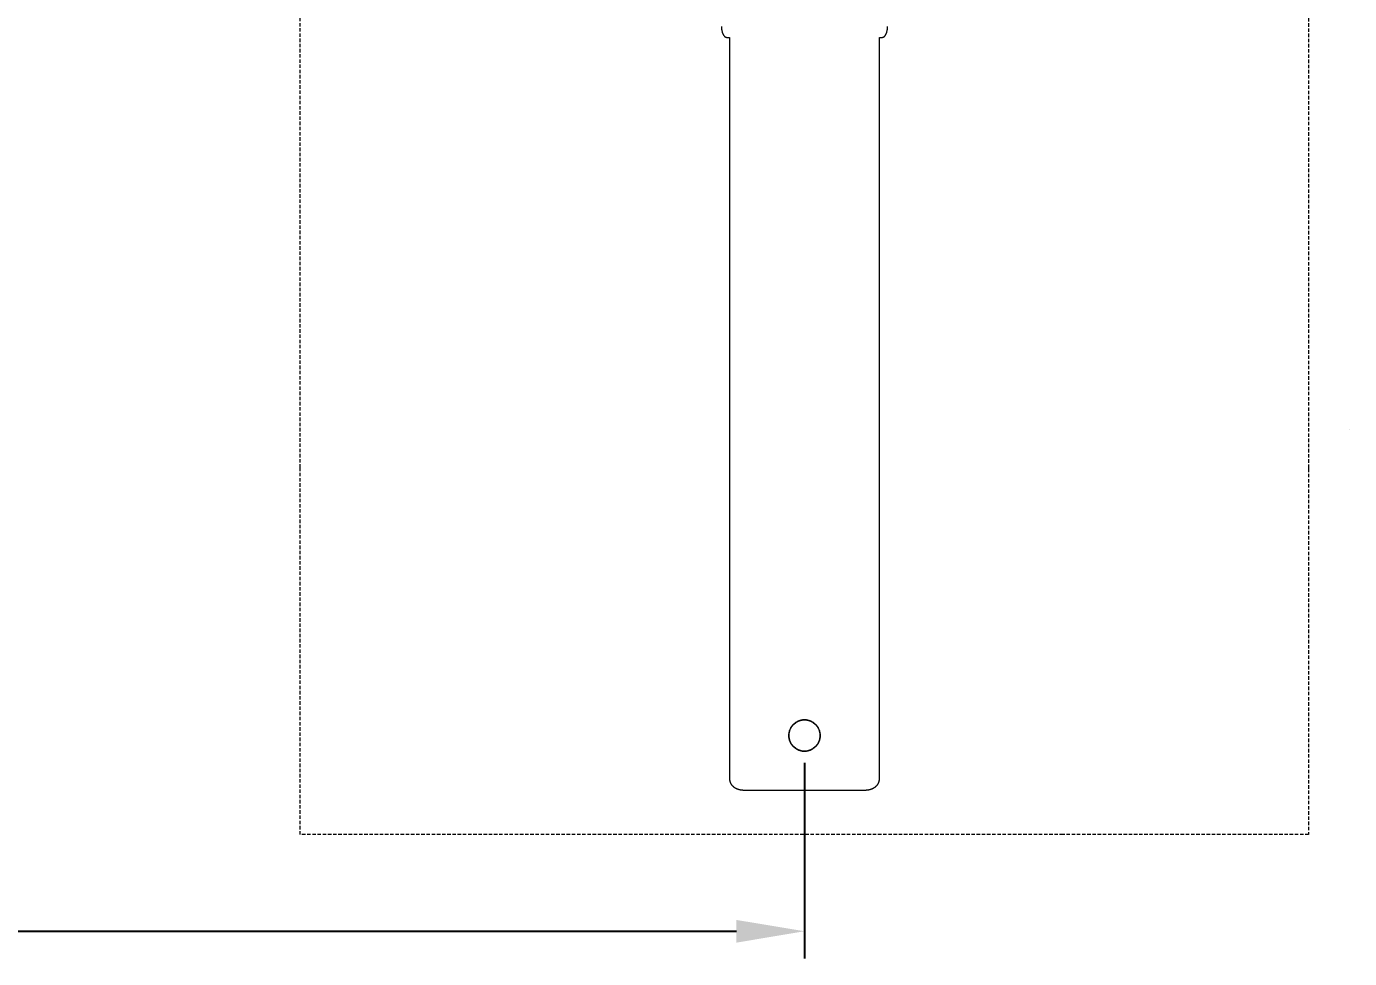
# Model space of a CAD drawing. Header units: millimetres. Extents: x -75 to 3710, y -20 to 2482.
# Drawn here: x 1387.2 to 1872.9, y -19.6 to 322.4 of the extents above; entities that cross this region are included whole.
import ezdxf

# ---------------------------------------------------------------- set-up
doc = ezdxf.new("R2010")
doc.units = ezdxf.units.MM
doc.linetypes.add('HIDDEN', pattern=[1.905, 1.27, -0.635])
for name, color, linetype, lineweight in [('ZANO_R', 7, 'Continuous', 0), ('ZANO_R_przerywana', 7, 'HIDDEN', 0), ('ZANO_W', 1, 'Continuous', 0)]:
    doc.layers.add(name, color=color, linetype=linetype, lineweight=lineweight)
doc.styles.add('Arial', font='arial.ttf')
doc.styles.get("Standard").update_dxf_attribs({"font": 'ARIALUNI.TTF'})
doc.dimstyles.new('pl i ang', dxfattribs={"dimtxt": 50, "dimasz": 50, "dimexe": 1.25, "dimexo": 0.625, "dimgap": 10, "dimtad": 1, "dimtoh": 1, "dimtxsty": 'Standard', "dimcen": 2.5, "dimclrd": 1, "dimclre": 1, "dimclrt": 1, "dimadec": 0, "dimazin": 0, "dimtfac": 1, "dimtmove": 0, "dimatfit": 3, "dimfxl": 1, "dimarcsym": 1})

# ---------------------------------------------------------------- blocks, each defined once
blk = doc.blocks.new('*D418')
at = {"layer": 'ZANO_W', "color": 1, "lineweight": -2}
for p, q in [((282.8, 52.24), (282.8, -19.59)), ((1672.81, 52.24), (1672.81, -19.59)), ((307.8, -9.59), (1647.81, -9.59))]:
    blk.add_line(p, q, dxfattribs=at)
at = {"layer": 'ZANO_W', "color": 1}
for points in [[(307.8, -5.43), (307.8, -13.76), (282.8, -9.59)], [(1647.81, -13.76), (1647.81, -5.43), (1672.81, -9.59)]]:
    blk.add_solid(points, dxfattribs=at)
at = {"layer": 'ZANO_W', "color": 1, "insert": (977.81, 15.73), "char_height": 30, "attachment_point": 5, "style": 'Arial'}
blk.add_mtext('1390', dxfattribs=at)

msp = doc.modelspace()

# ---------------------------------------------------------------- linework, layer by layer
at = {"layer": 'ZANO_R'}
for p, q in [((1642.31, 322.43), (1642.31, 322.25)), ((1642.31, 322.25), (1642.31, 322.07)), ((1642.31, 322.07), (1642.33, 321.89)), ((1642.33, 321.89), (1642.34, 321.7)), ((1642.34, 321.7), (1642.36, 321.52)), ((1642.36, 321.52), (1642.38, 321.33)), ((1642.38, 321.33), (1642.41, 321.14)), ((1642.41, 321.14), (1642.45, 320.96)), ((1642.45, 320.96), (1642.49, 320.78)), ((1642.49, 320.78), (1642.53, 320.59)), ((1642.53, 320.59), (1642.58, 320.42)), ((1703.03, 320.42), (1703.08, 320.59)), ((1703.08, 320.59), (1703.13, 320.78)), ((1703.13, 320.78), (1703.17, 320.96)), ((1703.17, 320.96), (1703.2, 321.14)), ((1703.2, 321.14), (1703.23, 321.33)), ((1703.23, 321.33), (1703.25, 321.52)), ((1703.25, 321.52), (1703.27, 321.7)), ((1703.27, 321.7), (1703.29, 321.89)), ((1703.29, 321.89), (1703.3, 322.07)), ((1703.3, 322.25), (1703.31, 322.43)), ((1703.3, 322.07), (1703.3, 322.25)), ((1642.58, 320.42), (1642.63, 320.24)), ((1642.63, 320.24), (1642.69, 320.07)), ((1642.69, 320.07), (1642.72, 319.99)), ((1642.72, 319.99), (1642.75, 319.91)), ((1642.75, 319.91), (1642.79, 319.83)), ((1642.79, 319.83), (1642.82, 319.75)), ((1642.82, 319.75), (1642.86, 319.68)), ((1642.86, 319.68), (1642.89, 319.6)), ((1642.89, 319.6), (1642.93, 319.53)), ((1642.93, 319.53), (1642.97, 319.46)), ((1642.97, 319.46), (1643.01, 319.39)), ((1643.01, 319.39), (1643.05, 319.33)), ((1643.05, 319.33), (1643.09, 319.26)), ((1643.09, 319.26), (1643.13, 319.2)), ((1643.13, 319.2), (1643.17, 319.14)), ((1643.17, 319.14), (1643.21, 319.08)), ((1643.21, 319.08), (1643.26, 319.03)), ((1643.26, 319.03), (1643.3, 318.98)), ((1643.3, 318.98), (1643.34, 318.93)), ((1643.34, 318.93), (1643.39, 318.88)), ((1643.39, 318.88), (1643.43, 318.83)), ((1643.43, 318.83), (1643.48, 318.79)), ((1643.48, 318.79), (1643.52, 318.75)), ((1643.52, 318.75), (1643.57, 318.71)), ((1643.57, 318.71), (1643.59, 318.69)), ((1643.59, 318.69), (1643.62, 318.68)), ((1643.62, 318.68), (1643.64, 318.66)), ((1643.64, 318.66), (1643.66, 318.64)), ((1643.66, 318.64), (1643.69, 318.63)), ((1643.69, 318.63), (1643.71, 318.61)), ((1643.71, 318.61), (1643.73, 318.6)), ((1643.73, 318.6), (1643.76, 318.59)), ((1643.76, 318.59), (1643.78, 318.57)), ((1643.78, 318.57), (1643.8, 318.56)), ((1643.8, 318.56), (1643.83, 318.55)), ((1643.83, 318.55), (1643.85, 318.54)), ((1643.85, 318.54), (1643.87, 318.53)), ((1643.87, 318.53), (1643.9, 318.52)), ((1643.9, 318.52), (1643.92, 318.51)), ((1643.92, 318.51), (1643.94, 318.5)), ((1643.94, 318.5), (1643.97, 318.49)), ((1643.97, 318.49), (1643.99, 318.48)), ((1643.99, 318.48), (1644.01, 318.48)), ((1644.01, 318.48), (1644.04, 318.47)), ((1644.04, 318.47), (1644.06, 318.46)), ((1644.06, 318.46), (1644.08, 318.46)), ((1644.08, 318.46), (1644.1, 318.45)), ((1644.1, 318.45), (1644.13, 318.45)), ((1644.13, 318.45), (1644.15, 318.44)), ((1644.15, 318.44), (1644.17, 318.44)), ((1644.17, 318.44), (1644.19, 318.44)), ((1644.19, 318.44), (1644.22, 318.44)), ((1644.22, 318.44), (1644.24, 318.43)), ((1644.24, 318.43), (1644.26, 318.43)), ((1644.26, 318.43), (1644.28, 318.43)), ((1644.28, 318.43), (1644.31, 318.43)), ((1644.31, 318.43), (1645.31, 318.43)), ((1645.31, 318.43), (1645.31, 77.24)), ((1700.31, 77.24), (1700.31, 318.43)), ((1700.31, 318.43), (1701.31, 318.43)), ((1701.31, 318.43), (1701.33, 318.43)), ((1701.33, 318.43), (1701.35, 318.43)), ((1701.35, 318.43), (1701.37, 318.43)), ((1701.37, 318.43), (1701.4, 318.44)), ((1701.4, 318.44), (1701.42, 318.44)), ((1701.42, 318.44), (1701.44, 318.44)), ((1701.44, 318.44), (1701.46, 318.44)), ((1701.46, 318.44), (1701.49, 318.45)), ((1701.49, 318.45), (1701.51, 318.45)), ((1701.51, 318.45), (1701.53, 318.46)), ((1701.53, 318.46), (1701.55, 318.46)), ((1701.55, 318.46), (1701.58, 318.47)), ((1701.58, 318.47), (1701.6, 318.48)), ((1701.6, 318.48), (1701.62, 318.48)), ((1701.62, 318.48), (1701.65, 318.49)), ((1701.65, 318.49), (1701.67, 318.5)), ((1701.67, 318.5), (1701.69, 318.51)), ((1701.69, 318.51), (1701.72, 318.52)), ((1701.72, 318.52), (1701.74, 318.53)), ((1701.74, 318.53), (1701.76, 318.54)), ((1701.76, 318.54), (1701.79, 318.55)), ((1701.79, 318.55), (1701.81, 318.56)), ((1701.81, 318.56), (1701.83, 318.57)), ((1701.83, 318.57), (1701.86, 318.59)), ((1701.86, 318.59), (1701.88, 318.6)), ((1701.88, 318.6), (1701.9, 318.61)), ((1701.9, 318.61), (1701.93, 318.63)), ((1701.93, 318.63), (1701.95, 318.64)), ((1701.95, 318.64), (1701.97, 318.66)), ((1701.97, 318.66), (1702, 318.68)), ((1702, 318.68), (1702.02, 318.69)), ((1702.02, 318.69), (1702.04, 318.71)), ((1702.04, 318.71), (1702.09, 318.75)), ((1702.09, 318.75), (1702.13, 318.79)), ((1702.13, 318.79), (1702.18, 318.83)), ((1702.18, 318.83), (1702.23, 318.88)), ((1702.23, 318.88), (1702.27, 318.93)), ((1702.27, 318.93), (1702.31, 318.98)), ((1702.31, 318.98), (1702.36, 319.03)), ((1702.36, 319.03), (1702.4, 319.08)), ((1702.4, 319.08), (1702.44, 319.14)), ((1702.44, 319.14), (1702.49, 319.2)), ((1702.49, 319.2), (1702.53, 319.26)), ((1702.53, 319.26), (1702.57, 319.33)), ((1702.57, 319.33), (1702.61, 319.39)), ((1702.61, 319.39), (1702.65, 319.46)), ((1702.65, 319.46), (1702.68, 319.53)), ((1702.68, 319.53), (1702.72, 319.6)), ((1702.72, 319.6), (1702.76, 319.68)), ((1702.76, 319.68), (1702.79, 319.75)), ((1702.79, 319.75), (1702.83, 319.83)), ((1702.83, 319.83), (1702.86, 319.91)), ((1702.86, 319.91), (1702.89, 319.99)), ((1702.89, 319.99), (1702.92, 320.07)), ((1702.92, 320.07), (1702.98, 320.24)), ((1702.98, 320.24), (1703.03, 320.42)), ((1872.88, 174.51), (1872.88, 174.56)), ((1857.88, 160.51), (1857.88, 160.18)), ((1645.31, 77.24), (1645.31, 46.24)), ((1700.31, 46.24), (1700.31, 77.24)), ((1667.13, 63.18), (1667.11, 62.98)), ((1667.12, 63.12), (1667.16, 63.31)), ((1667.17, 63.38), (1667.13, 63.18)), ((1667.16, 63.31), (1667.2, 63.5)), ((1667.21, 63.57), (1667.17, 63.38)), ((1667.2, 63.5), (1667.24, 63.7)), ((1667.26, 63.77), (1667.21, 63.57)), ((1667.24, 63.7), (1667.3, 63.88)), ((1667.32, 63.96), (1667.26, 63.77)), ((1667.3, 63.88), (1667.36, 64.07)), ((1667.38, 64.15), (1667.32, 63.96)), ((1667.36, 64.07), (1667.42, 64.26)), ((1667.45, 64.33), (1667.38, 64.15)), ((1667.42, 64.26), (1667.49, 64.44)), ((1667.53, 64.52), (1667.45, 64.33)), ((1667.49, 64.44), (1667.57, 64.62)), ((1667.61, 64.7), (1667.53, 64.52)), ((1667.57, 64.62), (1667.66, 64.8)), ((1667.7, 64.88), (1667.61, 64.7)), ((1667.66, 64.8), (1667.75, 64.97)), ((1667.79, 65.06), (1667.7, 64.88)), ((1667.75, 64.97), (1667.84, 65.14)), ((1667.89, 65.23), (1667.79, 65.06)), ((1667.84, 65.14), (1667.95, 65.31)), ((1668, 65.4), (1667.89, 65.23)), ((1667.95, 65.31), (1668.05, 65.47)), ((1668.11, 65.56), (1668, 65.4)), ((1668.05, 65.47), (1668.17, 65.63)), ((1668.23, 65.72), (1668.11, 65.56)), ((1668.17, 65.63), (1668.29, 65.79)), ((1668.36, 65.88), (1668.23, 65.72)), ((1668.29, 65.79), (1668.41, 65.94)), ((1668.48, 66.03), (1668.36, 65.88)), ((1668.41, 65.94), (1668.54, 66.09)), ((1668.62, 66.18), (1668.48, 66.03)), ((1668.54, 66.09), (1668.67, 66.23)), ((1668.76, 66.32), (1668.62, 66.18)), ((1668.67, 66.23), (1668.81, 66.37)), ((1668.9, 66.46), (1668.76, 66.32)), ((1668.81, 66.37), (1668.95, 66.51)), ((1669.05, 66.59), (1668.9, 66.46)), ((1668.95, 66.51), (1669.1, 66.64)), ((1669.2, 66.72), (1669.05, 66.59)), ((1669.1, 66.64), (1669.25, 66.76)), ((1669.36, 66.84), (1669.2, 66.72)), ((1669.25, 66.76), (1669.41, 66.88)), ((1669.52, 66.96), (1669.36, 66.84)), ((1669.41, 66.88), (1669.57, 66.99)), ((1669.69, 67.07), (1669.52, 66.96)), ((1669.57, 66.99), (1669.74, 67.1)), ((1669.86, 67.18), (1669.69, 67.07)), ((1669.74, 67.1), (1669.9, 67.2)), ((1670.03, 67.27), (1669.86, 67.18)), ((1669.9, 67.2), (1670.07, 67.3)), ((1670.21, 67.37), (1670.03, 67.27)), ((1670.07, 67.3), (1670.25, 67.39)), ((1670.39, 67.46), (1670.21, 67.37)), ((1670.25, 67.39), (1670.43, 67.47)), ((1670.57, 67.54), (1670.39, 67.46)), ((1670.43, 67.47), (1670.61, 67.55)), ((1670.76, 67.61), (1670.57, 67.54)), ((1670.61, 67.55), (1670.79, 67.62)), ((1670.94, 67.68), (1670.76, 67.61)), ((1670.79, 67.62), (1670.97, 67.69)), ((1671.13, 67.74), (1670.94, 67.68)), ((1670.97, 67.69), (1671.16, 67.75)), ((1671.33, 67.79), (1671.13, 67.74)), ((1671.16, 67.75), (1671.35, 67.8)), ((1671.52, 67.84), (1671.33, 67.79)), ((1671.35, 67.8), (1671.54, 67.85)), ((1671.72, 67.88), (1671.52, 67.84)), ((1671.54, 67.85), (1671.73, 67.89)), ((1671.91, 67.92), (1671.72, 67.88)), ((1671.73, 67.89), (1671.93, 67.92)), ((1672.11, 67.95), (1671.91, 67.92)), ((1671.93, 67.92), (1672.12, 67.95)), ((1672.31, 67.97), (1672.11, 67.95)), ((1672.12, 67.95), (1672.32, 67.97)), ((1672.51, 67.98), (1672.31, 67.97)), ((1672.32, 67.97), (1672.51, 67.98)), ((1672.51, 67.98), (1672.71, 67.99)), ((1672.71, 67.99), (1672.51, 67.98)), ((1672.71, 67.99), (1672.91, 67.99)), ((1672.91, 67.99), (1672.71, 67.99)), ((1672.91, 67.99), (1673.1, 67.98)), ((1673.11, 67.98), (1672.91, 67.99)), ((1673.1, 67.98), (1673.3, 67.97)), ((1673.3, 67.97), (1673.11, 67.98)), ((1673.3, 67.97), (1673.49, 67.95)), ((1673.5, 67.95), (1673.3, 67.97)), ((1673.49, 67.95), (1673.69, 67.92)), ((1673.7, 67.92), (1673.5, 67.95)), ((1673.69, 67.92), (1673.88, 67.89)), ((1673.9, 67.88), (1673.7, 67.92)), ((1673.88, 67.89), (1674.07, 67.85)), ((1674.09, 67.84), (1673.9, 67.88)), ((1674.07, 67.85), (1674.26, 67.8)), ((1674.29, 67.79), (1674.09, 67.84)), ((1674.26, 67.8), (1674.45, 67.75)), ((1674.48, 67.74), (1674.29, 67.79)), ((1674.45, 67.75), (1674.64, 67.69)), ((1674.67, 67.68), (1674.48, 67.74)), ((1674.64, 67.69), (1674.82, 67.62)), ((1674.86, 67.61), (1674.67, 67.68)), ((1674.82, 67.62), (1675.01, 67.55)), ((1675.04, 67.54), (1674.86, 67.61)), ((1675.01, 67.55), (1675.19, 67.47)), ((1675.22, 67.46), (1675.04, 67.54)), ((1675.19, 67.47), (1675.36, 67.39)), ((1675.4, 67.37), (1675.22, 67.46)), ((1675.36, 67.39), (1675.54, 67.3)), ((1675.58, 67.27), (1675.4, 67.37)), ((1675.54, 67.3), (1675.71, 67.2)), ((1675.75, 67.18), (1675.58, 67.27)), ((1675.71, 67.2), (1675.88, 67.1)), ((1675.92, 67.07), (1675.75, 67.18)), ((1675.88, 67.1), (1676.04, 66.99)), ((1676.09, 66.96), (1675.92, 67.07)), ((1676.04, 66.99), (1676.2, 66.88)), ((1676.25, 66.84), (1676.09, 66.96)), ((1676.2, 66.88), (1676.36, 66.76)), ((1676.41, 66.72), (1676.25, 66.84)), ((1676.36, 66.76), (1676.51, 66.64)), ((1676.56, 66.59), (1676.41, 66.72)), ((1676.51, 66.64), (1676.66, 66.51)), ((1676.71, 66.46), (1676.56, 66.59)), ((1676.66, 66.51), (1676.8, 66.37)), ((1676.85, 66.32), (1676.71, 66.46)), ((1676.8, 66.37), (1676.94, 66.23)), ((1676.99, 66.18), (1676.85, 66.32)), ((1676.94, 66.23), (1677.08, 66.09)), ((1677.13, 66.03), (1676.99, 66.18)), ((1677.08, 66.09), (1677.2, 65.94)), ((1677.26, 65.88), (1677.13, 66.03)), ((1677.2, 65.94), (1677.33, 65.79)), ((1677.38, 65.72), (1677.26, 65.88)), ((1677.33, 65.79), (1677.45, 65.63)), ((1677.5, 65.56), (1677.38, 65.72)), ((1677.45, 65.63), (1677.56, 65.47)), ((1677.61, 65.4), (1677.5, 65.56)), ((1677.56, 65.47), (1677.67, 65.31)), ((1677.72, 65.23), (1677.61, 65.4)), ((1677.67, 65.31), (1677.77, 65.14)), ((1677.82, 65.06), (1677.72, 65.23)), ((1677.77, 65.14), (1677.87, 64.97)), ((1677.91, 64.88), (1677.82, 65.06)), ((1677.87, 64.97), (1677.96, 64.8)), ((1678, 64.7), (1677.91, 64.88)), ((1677.96, 64.8), (1678.04, 64.62)), ((1678.08, 64.52), (1678, 64.7)), ((1678.04, 64.62), (1678.12, 64.44)), ((1678.16, 64.33), (1678.08, 64.52)), ((1678.12, 64.44), (1678.19, 64.26)), ((1678.23, 64.15), (1678.16, 64.33)), ((1678.19, 64.26), (1678.26, 64.07)), ((1678.29, 63.96), (1678.23, 64.15)), ((1678.26, 64.07), (1678.32, 63.88)), ((1678.35, 63.77), (1678.29, 63.96)), ((1678.32, 63.88), (1678.37, 63.69)), ((1678.4, 63.57), (1678.35, 63.77)), ((1678.37, 63.69), (1678.42, 63.5)), ((1678.44, 63.38), (1678.4, 63.57)), ((1678.42, 63.5), (1678.46, 63.31)), ((1678.48, 63.18), (1678.44, 63.38)), ((1678.46, 63.31), (1678.49, 63.12)), ((1678.51, 62.98), (1678.48, 63.18)), ((1667.06, 62.53), (1667.08, 62.73)), ((1667.07, 62.59), (1667.06, 62.39)), ((1667.06, 62.34), (1667.06, 62.53)), ((1667.06, 62.39), (1667.06, 62.19)), ((1667.06, 62.14), (1667.06, 62.34)), ((1667.06, 62.19), (1667.06, 61.99)), ((1667.06, 61.94), (1667.06, 62.14)), ((1667.06, 61.99), (1667.07, 61.79)), ((1667.08, 61.75), (1667.06, 61.94)), ((1667.08, 62.79), (1667.07, 62.59)), ((1667.07, 61.79), (1667.09, 61.59)), ((1667.11, 62.98), (1667.08, 62.79)), ((1667.08, 62.73), (1667.1, 62.92)), ((1667.1, 61.55), (1667.08, 61.75)), ((1667.09, 61.59), (1667.12, 61.39)), ((1667.1, 62.92), (1667.12, 63.12)), ((1667.12, 61.36), (1667.1, 61.55)), ((1667.12, 61.39), (1667.15, 61.2)), ((1667.16, 61.17), (1667.12, 61.36)), ((1667.15, 61.2), (1667.19, 61)), ((1667.2, 60.97), (1667.16, 61.17)), ((1667.19, 61), (1667.24, 60.81)), ((1667.24, 60.78), (1667.2, 60.97)), ((1667.24, 60.81), (1667.29, 60.61)), ((1667.3, 60.59), (1667.24, 60.78)), ((1667.29, 60.61), (1667.35, 60.42)), ((1667.36, 60.41), (1667.3, 60.59)), ((1667.35, 60.42), (1667.42, 60.24)), ((1667.42, 60.22), (1667.36, 60.41)), ((1667.42, 60.24), (1667.49, 60.05)), ((1667.49, 60.04), (1667.42, 60.22)), ((1667.49, 60.05), (1667.57, 59.87)), ((1667.57, 59.86), (1667.49, 60.04)), ((1667.57, 59.87), (1667.65, 59.69)), ((1667.66, 59.68), (1667.57, 59.86)), ((1667.65, 59.69), (1667.75, 59.51)), ((1667.75, 59.51), (1667.66, 59.68)), ((1667.84, 59.34), (1667.75, 59.51)), ((1667.75, 59.51), (1667.84, 59.33)), ((1667.95, 59.17), (1667.84, 59.34)), ((1667.84, 59.33), (1667.95, 59.16)), ((1668.05, 59), (1667.95, 59.17)), ((1667.95, 59.16), (1668.06, 59)), ((1668.17, 58.84), (1668.05, 59)), ((1668.06, 59), (1668.17, 58.83)), ((1668.28, 58.69), (1668.17, 58.84)), ((1668.17, 58.83), (1668.29, 58.68)), ((1668.41, 58.53), (1668.28, 58.69)), ((1668.29, 58.68), (1668.42, 58.52)), ((1668.54, 58.39), (1668.41, 58.53)), ((1668.42, 58.52), (1668.55, 58.37)), ((1668.67, 58.24), (1668.54, 58.39)), ((1668.55, 58.37), (1668.69, 58.23)), ((1676.93, 58.23), (1677.06, 58.37)), ((1677.07, 58.39), (1676.94, 58.24)), ((1677.06, 58.37), (1677.19, 58.52)), ((1677.2, 58.53), (1677.07, 58.39)), ((1677.19, 58.52), (1677.32, 58.68)), ((1677.33, 58.69), (1677.2, 58.53)), ((1677.32, 58.68), (1677.44, 58.83)), ((1677.45, 58.84), (1677.33, 58.69)), ((1677.44, 58.83), (1677.56, 59)), ((1677.56, 59), (1677.45, 58.84)), ((1677.67, 59.17), (1677.56, 59)), ((1677.56, 59), (1677.67, 59.16)), ((1677.77, 59.33), (1677.67, 59.17)), ((1677.67, 59.16), (1677.77, 59.33)), ((1677.87, 59.51), (1677.77, 59.33)), ((1677.77, 59.33), (1677.87, 59.51)), ((1677.87, 59.51), (1677.96, 59.69)), ((1677.96, 59.68), (1677.87, 59.51)), ((1677.96, 59.69), (1678.04, 59.87)), ((1678.04, 59.86), (1677.96, 59.68)), ((1678.04, 59.87), (1678.12, 60.05)), ((1678.12, 60.04), (1678.04, 59.86)), ((1678.12, 60.05), (1678.2, 60.24)), ((1678.19, 60.22), (1678.12, 60.04)), ((1678.26, 60.4), (1678.19, 60.22)), ((1678.2, 60.24), (1678.26, 60.42)), ((1678.26, 60.42), (1678.32, 60.61)), ((1678.32, 60.59), (1678.26, 60.4)), ((1678.32, 60.61), (1678.38, 60.81)), ((1678.37, 60.78), (1678.32, 60.59)), ((1678.42, 60.97), (1678.37, 60.78)), ((1678.38, 60.81), (1678.42, 61)), ((1678.42, 61), (1678.46, 61.2)), ((1678.46, 61.16), (1678.42, 60.97)), ((1678.46, 61.2), (1678.49, 61.39)), ((1678.49, 61.36), (1678.46, 61.16)), ((1678.49, 63.12), (1678.52, 62.92)), ((1678.49, 61.39), (1678.52, 61.59)), ((1678.52, 61.55), (1678.49, 61.36)), ((1678.53, 62.79), (1678.51, 62.98)), ((1678.52, 62.92), (1678.54, 62.73)), ((1678.52, 61.59), (1678.54, 61.79)), ((1678.54, 61.75), (1678.52, 61.55)), ((1678.55, 62.59), (1678.53, 62.79)), ((1678.54, 62.73), (1678.55, 62.53)), ((1678.54, 61.79), (1678.55, 61.99)), ((1678.55, 61.94), (1678.54, 61.75)), ((1678.55, 62.39), (1678.55, 62.59)), ((1678.55, 62.53), (1678.56, 62.34)), ((1678.56, 62.19), (1678.55, 62.39)), ((1678.55, 61.99), (1678.56, 62.19)), ((1678.56, 62.14), (1678.55, 61.94)), ((1678.56, 62.34), (1678.56, 62.14)), ((1668.81, 58.1), (1668.67, 58.24)), ((1668.69, 58.23), (1668.83, 58.08)), ((1668.95, 57.97), (1668.81, 58.1)), ((1668.83, 58.08), (1668.98, 57.95)), ((1669.1, 57.84), (1668.95, 57.97)), ((1668.98, 57.95), (1669.13, 57.82)), ((1669.25, 57.72), (1669.1, 57.84)), ((1669.13, 57.82), (1669.28, 57.69)), ((1669.41, 57.6), (1669.25, 57.72)), ((1669.28, 57.69), (1669.44, 57.57)), ((1669.57, 57.48), (1669.41, 57.6)), ((1669.44, 57.57), (1669.61, 57.46)), ((1669.74, 57.38), (1669.57, 57.48)), ((1669.61, 57.46), (1669.77, 57.35)), ((1669.9, 57.28), (1669.74, 57.38)), ((1669.77, 57.35), (1669.95, 57.25)), ((1670.07, 57.18), (1669.9, 57.28)), ((1669.95, 57.25), (1670.12, 57.15)), ((1670.25, 57.09), (1670.07, 57.18)), ((1670.12, 57.15), (1670.3, 57.06)), ((1670.43, 57), (1670.25, 57.09)), ((1670.3, 57.06), (1670.48, 56.98)), ((1670.61, 56.93), (1670.43, 57)), ((1670.48, 56.98), (1670.66, 56.9)), ((1670.79, 56.85), (1670.61, 56.93)), ((1670.66, 56.9), (1670.85, 56.83)), ((1670.97, 56.79), (1670.79, 56.85)), ((1670.85, 56.83), (1671.04, 56.77)), ((1671.16, 56.73), (1670.97, 56.79)), ((1671.04, 56.77), (1671.23, 56.71)), ((1671.35, 56.68), (1671.16, 56.73)), ((1671.23, 56.71), (1671.42, 56.66)), ((1671.54, 56.63), (1671.35, 56.68)), ((1671.42, 56.66), (1671.62, 56.61)), ((1671.73, 56.59), (1671.54, 56.63)), ((1671.62, 56.61), (1671.81, 56.57)), ((1671.93, 56.56), (1671.73, 56.59)), ((1671.81, 56.57), (1672.01, 56.54)), ((1672.12, 56.53), (1671.93, 56.56)), ((1672.01, 56.54), (1672.21, 56.52)), ((1672.32, 56.51), (1672.12, 56.53)), ((1672.21, 56.52), (1672.41, 56.5)), ((1672.51, 56.5), (1672.32, 56.51)), ((1672.41, 56.5), (1672.61, 56.49)), ((1672.71, 56.49), (1672.51, 56.5)), ((1672.61, 56.49), (1672.81, 56.49)), ((1672.9, 56.49), (1672.71, 56.49)), ((1672.81, 56.49), (1673.01, 56.49)), ((1673.1, 56.5), (1672.9, 56.49)), ((1673.01, 56.49), (1673.21, 56.5)), ((1673.3, 56.51), (1673.1, 56.5)), ((1673.21, 56.5), (1673.4, 56.52)), ((1673.49, 56.53), (1673.3, 56.51)), ((1673.4, 56.52), (1673.6, 56.54)), ((1673.69, 56.56), (1673.49, 56.53)), ((1673.6, 56.54), (1673.8, 56.57)), ((1673.88, 56.59), (1673.69, 56.56)), ((1673.8, 56.57), (1674, 56.61)), ((1674.07, 56.63), (1673.88, 56.59)), ((1674, 56.61), (1674.19, 56.66)), ((1674.26, 56.68), (1674.07, 56.63)), ((1674.19, 56.66), (1674.38, 56.71)), ((1674.45, 56.73), (1674.26, 56.68)), ((1674.38, 56.71), (1674.57, 56.77)), ((1674.64, 56.79), (1674.45, 56.73)), ((1674.57, 56.77), (1674.76, 56.83)), ((1674.82, 56.85), (1674.64, 56.79)), ((1674.76, 56.83), (1674.95, 56.9)), ((1675.01, 56.93), (1674.82, 56.85)), ((1674.95, 56.9), (1675.13, 56.98)), ((1675.19, 57), (1675.01, 56.93)), ((1675.13, 56.98), (1675.31, 57.06)), ((1675.36, 57.09), (1675.19, 57)), ((1675.31, 57.06), (1675.49, 57.15)), ((1675.54, 57.18), (1675.36, 57.09)), ((1675.49, 57.15), (1675.67, 57.25)), ((1675.71, 57.27), (1675.54, 57.18)), ((1675.67, 57.25), (1675.84, 57.35)), ((1675.88, 57.38), (1675.71, 57.27)), ((1675.84, 57.35), (1676.01, 57.46)), ((1676.04, 57.48), (1675.88, 57.38)), ((1676.01, 57.46), (1676.17, 57.57)), ((1676.2, 57.6), (1676.04, 57.48)), ((1676.17, 57.57), (1676.33, 57.69)), ((1676.36, 57.72), (1676.2, 57.6)), ((1676.33, 57.69), (1676.49, 57.82)), ((1676.51, 57.84), (1676.36, 57.72)), ((1676.49, 57.82), (1676.64, 57.95)), ((1676.66, 57.97), (1676.51, 57.84)), ((1676.64, 57.95), (1676.78, 58.08)), ((1676.8, 58.1), (1676.66, 57.97)), ((1676.78, 58.08), (1676.93, 58.23)), ((1676.94, 58.24), (1676.8, 58.1)), ((1645.31, 46.24), (1645.31, 46.14)), ((1645.31, 46.14), (1645.31, 46.04)), ((1645.31, 46.04), (1645.32, 45.94)), ((1645.32, 45.94), (1645.33, 45.84)), ((1645.33, 45.84), (1645.35, 45.75)), ((1645.35, 45.75), (1645.36, 45.65)), ((1645.36, 45.65), (1645.38, 45.55)), ((1645.38, 45.55), (1645.41, 45.45)), ((1645.41, 45.45), (1645.43, 45.36)), ((1645.43, 45.36), (1645.46, 45.26)), ((1645.46, 45.26), (1645.5, 45.16)), ((1645.5, 45.16), (1645.53, 45.06)), ((1645.53, 45.06), (1645.57, 44.97)), ((1645.57, 44.97), (1645.61, 44.88)), ((1645.61, 44.88), (1645.66, 44.78)), ((1645.66, 44.78), (1645.71, 44.69)), ((1645.71, 44.69), (1645.76, 44.6)), ((1645.76, 44.6), (1645.81, 44.51)), ((1645.81, 44.51), (1645.87, 44.42)), ((1645.87, 44.42), (1645.93, 44.33)), ((1645.93, 44.33), (1645.99, 44.24)), ((1645.99, 44.24), (1646.05, 44.16)), ((1646.05, 44.16), (1646.12, 44.08)), ((1646.12, 44.08), (1646.19, 44)), ((1646.19, 44), (1646.26, 43.91)), ((1646.26, 43.91), (1646.33, 43.84)), ((1646.33, 43.84), (1646.41, 43.76)), ((1646.41, 43.76), (1646.49, 43.68)), ((1699.13, 43.68), (1699.2, 43.76)), ((1699.2, 43.76), (1699.28, 43.84)), ((1699.28, 43.84), (1699.35, 43.91)), ((1699.35, 43.91), (1699.43, 44)), ((1699.43, 44), (1699.49, 44.08)), ((1699.49, 44.08), (1699.56, 44.16)), ((1699.56, 44.16), (1699.62, 44.24)), ((1699.62, 44.24), (1699.69, 44.33)), ((1699.69, 44.33), (1699.75, 44.42)), ((1699.75, 44.42), (1699.8, 44.51)), ((1699.8, 44.51), (1699.86, 44.6)), ((1699.86, 44.6), (1699.91, 44.69)), ((1699.91, 44.69), (1699.96, 44.78)), ((1699.96, 44.78), (1700, 44.88)), ((1700, 44.88), (1700.04, 44.97)), ((1700.04, 44.97), (1700.08, 45.06)), ((1700.08, 45.06), (1700.12, 45.16)), ((1700.12, 45.16), (1700.15, 45.26)), ((1700.15, 45.26), (1700.18, 45.36)), ((1700.18, 45.36), (1700.21, 45.45)), ((1700.21, 45.45), (1700.23, 45.55)), ((1700.23, 45.55), (1700.25, 45.65)), ((1700.25, 45.65), (1700.27, 45.75)), ((1700.27, 45.75), (1700.28, 45.84)), ((1700.28, 45.84), (1700.29, 45.94)), ((1700.29, 45.94), (1700.3, 46.04)), ((1700.3, 46.14), (1700.31, 46.24)), ((1700.3, 46.04), (1700.3, 46.14)), ((1646.49, 43.68), (1646.57, 43.61)), ((1646.57, 43.61), (1646.65, 43.54)), ((1646.65, 43.54), (1646.73, 43.47)), ((1646.73, 43.47), (1646.81, 43.4)), ((1646.81, 43.4), (1646.91, 43.33)), ((1646.91, 43.33), (1647, 43.27)), ((1647, 43.27), (1647.1, 43.2)), ((1647.1, 43.2), (1647.2, 43.14)), ((1647.2, 43.14), (1647.29, 43.07)), ((1647.29, 43.07), (1647.4, 43.02)), ((1647.4, 43.02), (1647.5, 42.96)), ((1647.5, 42.96), (1647.6, 42.9)), ((1647.6, 42.9), (1647.7, 42.85)), ((1647.7, 42.85), (1647.81, 42.8)), ((1647.81, 42.8), (1647.92, 42.75)), ((1647.92, 42.75), (1648.02, 42.71)), ((1648.02, 42.71), (1648.13, 42.66)), ((1648.13, 42.66), (1648.24, 42.62)), ((1648.24, 42.62), (1648.35, 42.58)), ((1648.35, 42.58), (1648.46, 42.55)), ((1648.46, 42.55), (1648.58, 42.51)), ((1648.58, 42.51), (1648.7, 42.47)), ((1648.7, 42.47), (1648.82, 42.44)), ((1648.82, 42.44), (1648.94, 42.41)), ((1648.94, 42.41), (1649.06, 42.38)), ((1649.06, 42.38), (1649.19, 42.36)), ((1649.19, 42.36), (1649.31, 42.34)), ((1649.31, 42.34), (1649.43, 42.31)), ((1649.43, 42.31), (1649.56, 42.3)), ((1649.56, 42.3), (1649.68, 42.28)), ((1649.68, 42.28), (1649.8, 42.27)), ((1649.8, 42.27), (1649.93, 42.26)), ((1649.93, 42.26), (1650.05, 42.25)), ((1650.05, 42.25), (1650.18, 42.24)), ((1650.18, 42.24), (1650.3, 42.24)), ((1650.3, 42.24), (1650.43, 42.24)), ((1650.43, 42.24), (1655.74, 42.24)), ((1655.74, 42.24), (1656.71, 42.24)), ((1656.71, 42.24), (1688.9, 42.24)), ((1688.9, 42.24), (1689.87, 42.24)), ((1689.87, 42.24), (1695.18, 42.24)), ((1695.18, 42.24), (1695.31, 42.24)), ((1695.31, 42.24), (1695.43, 42.24)), ((1695.43, 42.24), (1695.56, 42.25)), ((1695.56, 42.25), (1695.68, 42.26)), ((1695.68, 42.26), (1695.81, 42.27)), ((1695.81, 42.27), (1695.93, 42.28)), ((1695.93, 42.28), (1696.06, 42.3)), ((1696.06, 42.3), (1696.18, 42.31)), ((1696.18, 42.31), (1696.3, 42.34)), ((1696.3, 42.34), (1696.43, 42.36)), ((1696.43, 42.36), (1696.55, 42.38)), ((1696.55, 42.38), (1696.67, 42.41)), ((1696.67, 42.41), (1696.79, 42.44)), ((1696.79, 42.44), (1696.91, 42.47)), ((1696.91, 42.47), (1697.03, 42.51)), ((1697.03, 42.51), (1697.15, 42.55)), ((1697.15, 42.55), (1697.26, 42.58)), ((1697.26, 42.58), (1697.37, 42.62)), ((1697.37, 42.62), (1697.48, 42.66)), ((1697.48, 42.66), (1697.59, 42.71)), ((1697.59, 42.71), (1697.7, 42.75)), ((1697.7, 42.75), (1697.8, 42.8)), ((1697.8, 42.8), (1697.91, 42.85)), ((1697.91, 42.85), (1698.01, 42.9)), ((1698.01, 42.9), (1698.12, 42.96)), ((1698.12, 42.96), (1698.22, 43.02)), ((1698.22, 43.02), (1698.32, 43.07)), ((1698.32, 43.07), (1698.42, 43.14)), ((1698.42, 43.14), (1698.52, 43.2)), ((1698.52, 43.2), (1698.61, 43.27)), ((1698.61, 43.27), (1698.71, 43.33)), ((1698.71, 43.33), (1698.8, 43.4)), ((1698.8, 43.4), (1698.88, 43.47)), ((1698.88, 43.47), (1698.97, 43.54)), ((1698.97, 43.54), (1699.05, 43.61)), ((1699.05, 43.61), (1699.13, 43.68))]:
    msp.add_line(p, q, dxfattribs=at)
msp.add_circle((1672.81, 62.24), 5.75, dxfattribs=at)
at = {"layer": 'ZANO_R_przerywana'}
for p, q in [((1487.73, 160.51), (1487.73, 342.67)), ((1857.88, 342.67), (1857.88, 160.51)), ((1487.73, 160.18), (1487.73, 160.51)), ((1487.73, 25.91), (1487.73, 160.18)), ((1857.88, 160.18), (1857.88, 25.91)), ((1767.73, 25.91), (1487.73, 25.91)), ((1857.88, 25.91), (1767.73, 25.91))]:
    msp.add_line(p, q, dxfattribs=at)

# ---------------------------------------------------------------- dimensions: what is measured, and where the dimension line sits
at = {"layer": 'ZANO_W'}
dim = msp.add_linear_dim(base=(1672.81, -9.59), p1=(282.8, 62.24), p2=(1672.81, 62.24), dimstyle='pl i ang', override={"dimtxt": 30, "dimasz": 25, "dimexe": 10, "dimexo": 10, "dimtoh": 0, "dimdec": 0, "dimtxsty": 'Arial', "dimtdec": 0, "dimtmove": 1}, dxfattribs=at)
dim.commit()
dim.dimension.update_dxf_attribs({"geometry": '*D418', "text_midpoint": (977.81, 15.73)})

doc.saveas('drawing.dxf')
